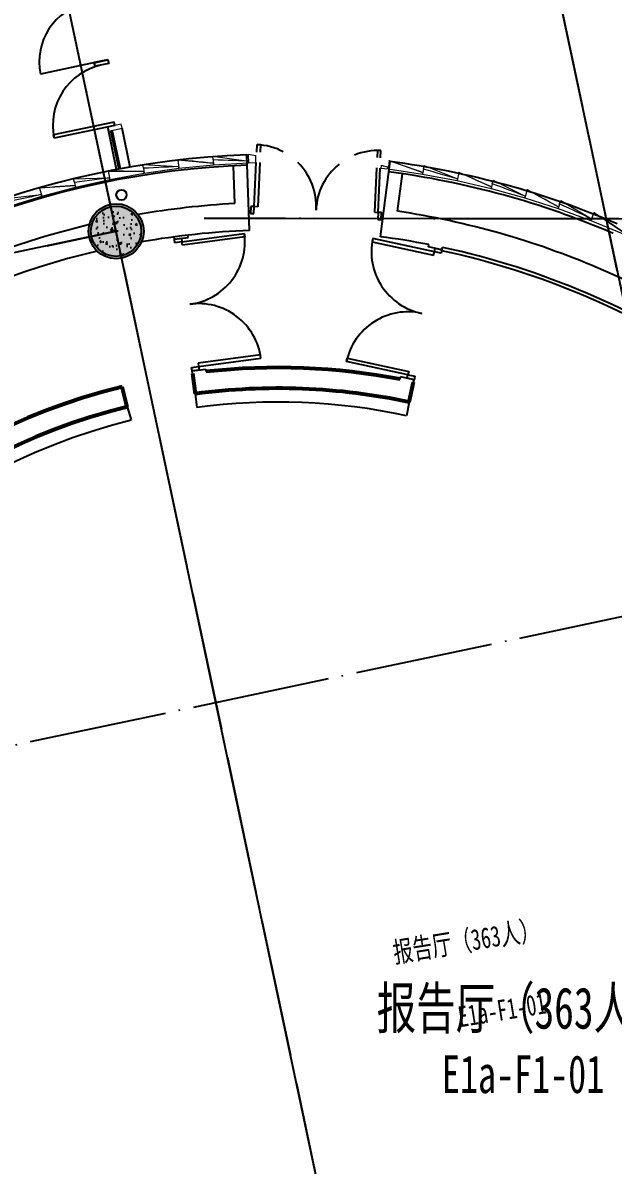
# Model space of a CAD drawing. Header units: millimetres. Extents: x 347599 to 1495443, y -100002 to 152717.
# Drawn here: x 1352924 to 1361493, y 22852 to 39446 of the extents above; entities that cross this region are included whole.
import ezdxf

# ---------------------------------------------------------------- set-up
doc = ezdxf.new("R2010")
doc.units = ezdxf.units.MM
doc.header["$LTSCALE"] = 1000
doc.linetypes.add('E-RG-1F$0$$0$DOTE', pattern=[2.42, 2, -0.2, 0.02, -0.2])
doc.linetypes.add('XRE2$0$HIDDEN', pattern=[0.375, 0.25, -0.125])
doc.layers.get('0').update_dxf_attribs({"linetype": 'CONTINUOUS'})
for name, color, linetype in [('$1$0S-COLS-HATCH', 8, 'CONTINUOUS'), ('$1$0S-COLS-LINE', 4, 'CONTINUOUS'), ('A-------', 18, 'CONTINUOUS'), ('A-DOOR', 32, 'CONTINUOUS'), ('A-DOOR-FRAM', 2, 'CONTINUOUS'), ('A-ROOF-DRAN', 175, 'CONTINUOUS'), ('A-WALL', 7, 'CONTINUOUS'), ('A—墙体', 7, 'CONTINUOUS'), ('A—轴线、尺寸', 1, 'CONTINUOUS'), ('A—门窗', 135, 'CONTINUOUS'), ('E1-RD-1F$0$$1$0S-COLS-HATCH', 8, 'CONTINUOUS'), ('E1-RD-1F$0$$1$0S-COLS-LINE', 4, 'CONTINUOUS'), ('E1-RI-1F$0$$0$A-DIMS-100', 1, 'CONTINUOUS'), ('I—平面—文字', 40, 'CONTINUOUS'), ('I—平面—文字（放大1：100）', 40, 'XRE2$0$HIDDEN'), ('I—平面—装饰面层线', 192, 'CONTINUOUS'), ('I—平面—门', 22, 'CONTINUOUS'), ('XRE2$0$0S-COLS-HATCH-A', 8, 'CONTINUOUS'), ('轴线100', 1, 'CONTINUOUS')]:
    doc.layers.add(name, color=color, linetype=linetype)
for name, color, linetype, lineweight in [('A-GLAZ', 140, 'CONTINUOUS', 5), ('E1-RD-1F$0$A-WALL', 7, 'CONTINUOUS', 5), ('E1-RI-1F$0$A-DOOR', 32, 'CONTINUOUS', 5), ('E1-RI-1F$0$A-GLAZ-CWMG', 3, 'CONTINUOUS', 5)]:
    doc.layers.add(name, color=color, linetype=linetype, lineweight=lineweight)
doc.styles.add('XD2008', font='simhei.ttf', dxfattribs={"width": 0.7})

# ---------------------------------------------------------------- blocks, each defined once
blk = doc.blocks.new('E1-RD-1F$0$MRY_door-2-Solid - 72_w x 84_h x 4_d-4711303-E1b 和 E1c 号楼一层平面图 BLDG E1b AND E1c FIRST FLOOR PLAN')
at = {"layer": 'E1-RI-1F$0$A-DOOR'}
for p, q in [((-965.2, -65.88125), (-965.2, 35.71875)), ((-965.2, 35.71875), (-914.4, 35.71875)), ((-914.4, 35.71875), (-914.4, -65.88125)), ((914.4, -65.88125), (914.4, 35.71875)), ((914.4, 35.71875), (965.2, 35.71875)), ((965.2, 35.71875), (965.2, -65.88125)), ((-914.4, -65.88125), (-965.2, -65.88125)), ((-863.6, -65.88125), (-914.4, -65.88125)), ((-914.4, -65.88125), (-914.4, -980.28125)), ((-863.6, -980.28125), (-863.6, -65.88125)), ((863.6, -65.88125), (914.4, -65.88125)), ((863.6, -980.28125), (863.6, -65.88125)), ((914.4, -65.88125), (914.4, -980.28125)), ((965.2, -65.88125), (914.4, -65.88125)), ((-914.4, -980.28125), (-863.6, -980.28125)), ((914.4, -980.28125), (863.6, -980.28125))]:
    blk.add_line(p, q, dxfattribs=at)
for centre, start, end in [((-914.4, -65.88125), 270, 0.5), ((914.4, -65.88125), 179.5, 270)]:
    blk.add_arc(centre, 914.4, start, end, dxfattribs=at)
blk = doc.blocks.new('E1-RI-1F$0$RECTANGULAR_MULLION_-_2-12')
at = {"layer": 'E1-RI-1F$0$A-GLAZ-CWMG', "color": 8}
for p, q in [((-30, 75), (30, 75)), ((-30, -125), (-30, 75)), ((30, 75), (30, -125)), ((30, -125), (-30, -125))]:
    blk.add_line(p, q, dxfattribs=at)
blk = doc.blocks.new('Adaptive - Lecture Hall Scale - Material 1-V70-E1b 和 E1c 号楼一层平面图 BLDG E1b AND E1c FIRST FLOOR PLAN')
at = {"layer": 'A-GLAZ', "color": 8}
for p, q in [((35413, 42607), (35708, 43035)), ((35462, 42586), (35413, 42607))]:
    blk.add_line(p, q, dxfattribs=at)
at = {"layer": 'A-GLAZ', "lineweight": 13}
for p, q in [((35528, 42559), (35731, 43025)), ((35731, 43025), (35708, 43035)), ((35462, 42586), (35528, 42559))]:
    blk.add_line(p, q, dxfattribs=at)
at = {"layer": 'A-GLAZ', "lineweight": 13, "flags": 128}
blk.add_lwpolyline([(35708, 43035), (35673, 42971), (35638, 42907), (35603, 42843), (35568, 42779), (35532, 42714), (35497, 42650), (35462, 42586)], dxfattribs=at)
blk = doc.blocks.new('Adaptive - Lecture Hall Scale - Material 2-V72-E1b 和 E1c 号楼一层平面图 BLDG E1b AND E1c FIRST FLOOR PLAN')
at = {"layer": 'A-GLAZ', "color": 8}
for p, q in [((38641, 47174), (39094, 47431)), ((38643, 47172), (38641, 47174))]:
    blk.add_line(p, q, dxfattribs=at)
at = {"layer": 'A-GLAZ', "lineweight": 13}
for p, q in [((38725, 47081), (39110, 47412)), ((39110, 47412), (39094, 47431)), ((38643, 47172), (38725, 47081))]:
    blk.add_line(p, q, dxfattribs=at)
at = {"layer": 'A-GLAZ', "lineweight": 13, "flags": 128}
blk.add_lwpolyline([(39094, 47431), (39029, 47394), (38965, 47357), (38901, 47320), (38836, 47283), (38772, 47246), (38708, 47209), (38643, 47172)], dxfattribs=at)
blk = doc.blocks.new('Adaptive - Lecture Hall Scale - Material 2-10355580-E1b 和 E1c 号楼一层平面图 BLDG E1b AND E1c FIRST FLOOR PLAN')
at = {"layer": 'A-GLAZ', "color": 8}
for p, q in [((36344, 44432), (36706, 44806)), ((36390, 44403), (36344, 44432))]:
    blk.add_line(p, q, dxfattribs=at)
at = {"layer": 'A-GLAZ', "lineweight": 13}
for p, q in [((36726, 44792), (36706, 44806)), ((36450, 44366), (36726, 44792)), ((36390, 44403), (36450, 44366))]:
    blk.add_line(p, q, dxfattribs=at)
at = {"layer": 'A-GLAZ', "lineweight": 13, "flags": 128}
blk.add_lwpolyline([(36706, 44806), (36660, 44749), (36615, 44691), (36570, 44634), (36525, 44576), (36480, 44518), (36435, 44461), (36390, 44403)], dxfattribs=at)
blk = doc.blocks.new('Adaptive - Lecture Hall Scale - Material 1-10355578-E1b 和 E1c 号楼一层平面图 BLDG E1b AND E1c FIRST FLOOR PLAN')
at = {"layer": 'A-GLAZ', "color": 8}
for p, q in [((35228, 42128), (35505, 42569)), ((35231, 42127), (35228, 42128))]:
    blk.add_line(p, q, dxfattribs=at)
at = {"layer": 'A-GLAZ', "lineweight": 13}
for p, q in [((35345, 42086), (35528, 42559)), ((35528, 42559), (35505, 42569)), ((35231, 42127), (35345, 42086))]:
    blk.add_line(p, q, dxfattribs=at)
at = {"layer": 'A-GLAZ', "lineweight": 13, "flags": 128}
blk.add_lwpolyline([(35505, 42569), (35466, 42505), (35427, 42442), (35388, 42379), (35348, 42316), (35309, 42253), (35270, 42190), (35231, 42127)], dxfattribs=at)
blk = doc.blocks.new('Adaptive - Lecture Hall Scale - Material 3-10355579-E1b 和 E1c 号楼一层平面图 BLDG E1b AND E1c FIRST FLOOR PLAN')
at = {"layer": 'A-GLAZ', "color": 8}
for p, q in [((35841, 43538), (36171, 43941)), ((35889, 43514), (35841, 43538))]:
    blk.add_line(p, q, dxfattribs=at)
at = {"layer": 'A-GLAZ', "lineweight": 13}
for p, q in [((35952, 43481), (36192, 43929)), ((36192, 43929), (36171, 43941)), ((35889, 43514), (35952, 43481))]:
    blk.add_line(p, q, dxfattribs=at)
at = {"layer": 'A-GLAZ', "lineweight": 13, "flags": 128}
blk.add_lwpolyline([(36171, 43941), (36130, 43880), (36090, 43819), (36050, 43758), (36009, 43697), (35969, 43636), (35929, 43575), (35889, 43514)], dxfattribs=at)

msp = doc.modelspace()

# ---------------------------------------------------------------- hatches: boundary and pattern name
at = {"layer": '$1$0S-COLS-HATCH'}
h = msp.add_hatch(color=256, dxfattribs=at)
edge = h.paths.add_edge_path()
edge.add_arc((1354277.7, 36418.8), 400, 0, 360)
edge = h.paths.add_edge_path(flags=17)
edge.add_arc((1354277.7, 36418.8), 365, 0, 360)
at = {"layer": 'A-------'}
h = msp.add_hatch(color=256, dxfattribs=at)
edge = h.paths.add_edge_path()
edge.add_arc((1354277.7, 36418.8), 400, 0, 360)
at = {"layer": 'E1-RD-1F$0$$1$0S-COLS-HATCH'}
h = msp.add_hatch(color=256, dxfattribs=at)
edge = h.paths.add_edge_path()
edge.add_arc((1354277.7, 36418.8), 400, 0, 360)
edge = h.paths.add_edge_path(flags=17)
edge.add_arc((1354277.7, 36418.8), 365, 0, 360)
h = msp.add_hatch(color=256, dxfattribs=at)
edge = h.paths.add_edge_path()
edge.add_arc((1354277.7, 36418.8), 400, 0, 360)
edge = h.paths.add_edge_path(flags=17)
edge.add_arc((1354277.7, 36418.8), 365, 0, 360)
at = {"layer": 'XRE2$0$0S-COLS-HATCH-A'}
h = msp.add_hatch(dxfattribs=at)
h.set_pattern_fill('AR-CONC', color=256, scale=40, style=0)
h.set_pattern_definition([(50, (-10363982.86, 6219919.24), (286.904073, -25.100854), [30, -330]), (355, (-10363982.86, 6219919.24), (-55.5005334, 300.8768535), [24, -264]), (100.4514, (-10363958.95, 6219917.15), (231.4037527, 275.775817), [25.496076, -280.456845]), (46.1842, (-10363982.86, 6219999.24), (426.896419, -66.207606), [45, -495]), (96.6356, (-10363947.3, 6219993.72), (373.865082, 389.647148), [38.244115, -420.6852]), (351.1842, (-10363982.86, 6219999.24), (373.864778, 389.64744), [36, -396]), (21, (-10363942.86, 6219979.24), (238.762821, -161.0475563), [30, -330]), (326, (-10363942.86, 6219979.24), (97.326133, 290.060018), [24, -264]), (71.4514, (-10363922.97, 6219965.82), (336.0890514, 129.0121987), [25.496076, -280.456845]), (37.5, (-10363982.86, 6219919.24), (4.8639421, 133.1575415), [0, -260.8, 0, -268, 0, -265]), (7.5, (-10363982.86, 6219919.24), (105.227815, 157.7646848), [0, -152.8, 0, -254.8, 0, -101]), (327.5, (-10364072.06, 6219919.24), (213.5289745, -9.0219487), [0, -100, 0, -312, 0, -414]), (317.5, (-10364112.06, 6219919.24), (233.2744677, 40.041993), [0, -130, 0, -207.2, 0, -294])])
edge = h.paths.add_edge_path()
edge.add_arc((1354277.7, 36418.8), 365, 0, 360)

# ---------------------------------------------------------------- linework, layer by layer
at = {"layer": '$1$0S-COLS-LINE'}
for radius in [400, 365]:
    msp.add_circle((1354277.7, 36418.8, 0), radius, dxfattribs=at)
msp.add_circle((1354277.7, 36418.8, 0), 400)
at = {"layer": 'A-DOOR'}
for p, q in [((1354258.1, 37955.1), (1354247.6, 38004.8)), ((1356332.8, 36775, 0), (1356282.1, 36777.4, 0))]:
    msp.add_line(p, q, dxfattribs=at)
at = {"layer": 'A-DOOR-FRAM'}
for p, q in [((1356231.3, 36779.8, 0), (1356226.5, 36678.3, 0)), ((1356226.5, 36678.3, 0), (1356277.3, 36675.9, 0)), ((1356282.1, 36777.4, 0), (1356231.3, 36779.8, 0)), ((1356277.3, 36675.9, 0), (1356282.1, 36777.4, 0)), ((1358080, 36692.3, 0), (1358075.2, 36590.8, 0)), ((1358130.8, 36689.9, 0), (1358080, 36692.3, 0)), ((1358126, 36588.4, 0), (1358130.8, 36689.9, 0)), ((1358075.2, 36590.8, 0), (1358126, 36588.4, 0)), ((1355125.3, 36302.5, 0), (1355226, 36316, 0)), ((1355132, 36252.2, 0), (1355125.3, 36302.5, 0)), ((1355232.8, 36265.6, 0), (1355132, 36252.2, 0)), ((1355226, 36316, 0), (1355232.8, 36265.6, 0)), ((1358898.3, 36121.7, 0), (1358909, 36171.4, 0)), ((1358997.7, 36100.5, 0), (1358898.3, 36121.7, 0)), ((1358909, 36171.4, 0), (1359008.3, 36150.1, 0)), ((1359008.3, 36150.1, 0), (1358997.7, 36100.5, 0)), ((1355374, 34439.4, 0), (1355474.7, 34452.9, 0)), ((1355380.7, 34389.1, 0), (1355374, 34439.4, 0)), ((1355481.4, 34402.5, 0), (1355380.7, 34389.1, 0)), ((1355474.7, 34452.9, 0), (1355481.4, 34402.5, 0)), ((1358504.4, 34283.9, 0), (1358515.1, 34333.6, 0)), ((1358603.8, 34262.6, 0), (1358504.4, 34283.9, 0)), ((1358515.1, 34333.6, 0), (1358614.4, 34312.3, 0)), ((1358614.4, 34312.3, 0), (1358603.8, 34262.6, 0))]:
    msp.add_line(p, q, dxfattribs=at)
at = {"layer": 'A-GLAZ', "color": 8}
for p, q in [((1356194.9, 37534.5, 0), (1356194.8, 37538, 0)), ((1356194.8, 37538, 0), (1356303.8, 37518.6, 0)), ((1358127.5, 37379.3, 0), (1358229.1, 37348, 0))]:
    msp.add_line(p, q, dxfattribs=at)
at = {"layer": 'A-GLAZ', "lineweight": 13}
for p, q in [((1356194.9, 37534.5, 0), (1356199.5, 37413.1, 0)), ((1356305.5, 37414.9, 0), (1356303.8, 37515.9, 0)), ((1356199.5, 37413.1, 0), (1356305.5, 37414.9, 0)), ((1358126.4, 37368.5, 0), (1358122.7, 37334.1, 0)), ((1358226, 37323.2, 0), (1358229.1, 37348, 0)), ((1358122.7, 37334.1, 0), (1358226, 37323.2, 0))]:
    msp.add_line(p, q, dxfattribs=at)
at = {"layer": 'A-GLAZ', "lineweight": 13, "elevation": 0, "flags": 128}
for points in [[(1356303.8, 37515.9), (1356249.4, 37525.2), (1356194.9, 37534.5)], [(1358229.1, 37348), (1358177.7, 37358.2), (1358126.4, 37368.5)]]:
    msp.add_lwpolyline(points, dxfattribs=at)
at = {"layer": 'A-GLAZ', "color": 8, "elevation": 0, "flags": 128}
msp.add_lwpolyline([(1356303.8, 37515.9), (1356303.8, 37517.2), (1356303.8, 37518.6)], dxfattribs=at)
at = {"layer": 'A-GLAZ', "color": 8}
msp.add_polyline3d([(1358127.5, 37379.3, 0), (1358127.3, 37377.1, 0), (1358127.1, 37375, 0), (1358126.8, 37372.8, 0), (1358126.6, 37370.6, 0), (1358126.4, 37368.5, 0)], dxfattribs=at)
at = {"layer": 'A-ROOF-DRAN'}
msp.add_circle((1354355.5, 36946.1, 0), 75, dxfattribs=at)
at = {"layer": 'A-WALL'}
for p, q in [((1355323.6, 36329, 0), (1355319, 36363.4, 0)), ((1355125.3, 36302.5, 0), (1355120.7, 36337, 0)), ((1355125.3, 36302.5, 0), (1355323.6, 36329, 0)), ((1355452, 35367, 0), (1355450.6, 35377.5, 0)), ((1355380.7, 34389.1, 0), (1355579, 34415.5, 0)), ((1355385.4, 34354.6, 0), (1355380.7, 34389.1, 0)), ((1355583.9, 34378.9, 0), (1355579, 34415.5, 0)), ((1358400.4, 34268.4, 0), (1358408.2, 34304.5, 0)), ((1358603.8, 34262.6, 0), (1358408.2, 34304.5, 0)), ((1358596.5, 34228.5, 0), (1358603.8, 34262.6, 0))]:
    msp.add_line(p, q, dxfattribs=at)
at = {"layer": 'A-WALL', "lineweight": 53}
for p, q in [((1355385.4, 34354.6, 0), (1355425, 34057.2, 0)), ((1358533.6, 33935.2, 0), (1358596.5, 34228.5, 0)), ((1354436.8, 33869.1, 0), (1354364.5, 34160.3, 0))]:
    msp.add_line(p, q, dxfattribs=at)
for radius, start, end in [(9392, 79.12213, 96.38304), (9392, 103.94582, 159.68701), (9092, 77.90194, 97.60323), (9092, 103.94582, 159.36729)]:
    msp.add_arc((1356628, 25045.1, 0), radius, start, end, dxfattribs=at)
at = {"layer": 'A—墙体'}
for p, q in [((1356214.7, 36429.6, 0), (1356174.8, 37528.9, 0)), ((1356000.4, 36820.4, 0), (1355980.5, 37370.1, 0)), ((1358114.2, 36339.8, 0), (1358257.7, 37430.4, 0)), ((1358364.5, 36708.6, 0), (1358436.2, 37254, 0)), ((1358812.8, 36192, 0), (1358820.1, 36226, 0)), ((1359008.3, 36150.1, 0), (1358812.8, 36192, 0)), ((1359008.3, 36150.1, 0), (1359015.6, 36184.1, 0)), ((1358400.5, 34268.4), (1358408.2, 34304.5)), ((1358603.8, 34262.6), (1358408.2, 34304.5)), ((1358533.6, 33935.2), (1358596.5, 34228.5)), ((1358596.5, 34228.5), (1358603.8, 34262.6))]:
    msp.add_line(p, q, dxfattribs=at)
for centre, radius, start, end in [((1356628, 25045.1, 0), 12492, 92.07903, 171.97384), ((1356628, 25045.1, 0), 12342, 92.07903, 171.04555), ((1356628, 25045.1, 0), 12492, 66.78304, 82.50385), ((1356628, 25045.1, 0), 12342, 66.78304, 82.50385), ((1356628, 25045.1, 0), 11792, 93.05085, 99.92172), ((1356628, 25045.1, 0), 11792, 66.78304, 81.53203), ((1356628, 25045.1, 0), 11792, 103.4295, 171.00311), ((1356628, 25045.1, 0), 11392, 92.07903, 100.01815), ((1356628, 25045.1, 0), 11392, 78.90789, 82.50385), ((1356628, 25045.1, 0), 11392, 66.78304, 77.90194), ((1356628, 25045.1, 0), 11392, 103.33307, 171.9756), ((1354578.5, 20267.1, 0), 16991, 44.89719, 66.78267), ((1354578.5, 20267.1, 0), 16591, 44.42325, 66.78267), ((1356628.1, 25045.1), 9092, 77.90199, 97.6034), ((1360236.7, 24524, 0), 15438.1, 176.39183, 261.23921)]:
    msp.add_arc(centre, radius, start, end, dxfattribs=at)
at = {"layer": 'A—轴线、尺寸', "linetype": 'E-RG-1F$0$$0$DOTE'}
for p, q in [((1368069.1, 5070.1), (1347156.8, 103856.2)), ((1407085, 36542.9), (1355553.8, 36603.8)), ((1354277.7, 36418.8), (1326569.3, 30553.2)), ((1366825.7, 31920), (1328011.1, 23703.2))]:
    msp.add_line(p, q, dxfattribs=at)
at = {"layer": 'A—轴线、尺寸', "linetype": 'ByBlock'}
msp.add_line((1361220.9, 3620.4), (1340308.6, 102406.5), dxfattribs=at)
at = {"layer": 'A—门窗'}
for p, q in [((1353959.3, 38866.2), (1354155, 38907.4)), ((1353971.5, 38808.2), (1353959.3, 38866.2)), ((1354155.6, 38914.6), (1354168.1, 38855.9)), ((1354285.7, 37315.6), (1354155.6, 37933.5)), ((1354197.6, 37881), (1354315.5, 37321.2)), ((1354340.4, 37325.9), (1354222.5, 37886.3)), ((1354482.5, 37351.5), (1354363.7, 37916))]:
    msp.add_line(p, q, dxfattribs=at)
at = {"layer": 'A—门窗', "extrusion": (0, 0, -1)}
for p, q in [((1353961.6, 38873.7), (1354157.3, 38915)), ((1353974, 38814.9), (1353961.6, 38873.7)), ((1354169.7, 38856.3), (1353974, 38814.9)), ((1354157.3, 38915), (1354169.7, 38856.3))]:
    msp.add_line(p, q, dxfattribs=at)
at = {"layer": 'E1-RD-1F$0$$1$0S-COLS-LINE'}
for radius in [400, 400, 365, 365]:
    msp.add_circle((1354277.7, 36418.8), radius, dxfattribs=at)
at = {"layer": 'E1-RD-1F$0$A-WALL'}
for p, q in [((1358400.5, 34268.4), (1358408.2, 34304.5)), ((1358603.8, 34262.6), (1358408.2, 34304.5)), ((1358596.5, 34228.5), (1358603.8, 34262.6))]:
    msp.add_line(p, q, dxfattribs=at)
at = {"layer": 'E1-RD-1F$0$A-WALL', "lineweight": 53}
msp.add_line((1358533.6, 33935.2), (1358596.5, 34228.5), dxfattribs=at)
msp.add_arc((1356628.1, 25045.1), 9092, 77.90199, 97.6034, dxfattribs=at)
at = {"layer": 'E1-RI-1F$0$$0$A-DIMS-100'}
msp.add_line((1353277.7, 36207.1), (1354277.7, 36418.8), dxfattribs=at)
at = {"layer": 'I—平面—装饰面层线'}
for p, q in [((1355425, 34057.2, 0), (1355451.5, 33859, 0)), ((1354436.8, 33869.1, 0), (1354498.5, 33678.9, 0)), ((1358533.6, 33935.2, 0), (1358491.7, 33739.6, 0))]:
    msp.add_line(p, q, dxfattribs=at)
for points in [[(1355425, 34057.2, -0.086176), (1358533.6, 33935.2)], [(1347793.4, 22998.9, -0.0928439), (1348058.6, 27463.6, -0.2681514), (1354498.3, 33679.4)]]:
    msp.add_lwpolyline(points, format="xyb", dxfattribs=at)
for centre, radius, start, end in [((1356628, 25045.1, 0), 11342, 66.78304, 77.90194), ((1354578.5, 20267.1, 0), 16541, 44.14307, 66.78267), ((1356628, 25045.1, 0), 8892, 77.90194, 97.60323)]:
    msp.add_arc(centre, radius, start, end, dxfattribs=at)
at = {"layer": 'I—平面—门'}
for p, q in [((1354035, 38882.3), (1353181.5, 38701.1)), ((1354247.6, 38004.8), (1353367, 37818.9)), ((1354258.1, 37955.1), (1353377.5, 37769.2)), ((1353377.5, 37769.2), (1353367, 37818.9)), ((1356319.4, 37566.3, 0), (1356324.6, 37676.4, 0)), ((1356324.6, 37676.4, 0), (1356375.3, 37674, 0)), ((1356375.3, 37674, 0), (1356370.3, 37567.1, 0)), ((1358071.8, 37593.7, 0), (1358067, 37491.7, 0)), ((1358122.6, 37591.3, 0), (1358071.8, 37593.7, 0)), ((1358117.6, 37486, 0), (1358122.6, 37591.3, 0)), ((1356282.1, 36777.4, 0), (1356312.3, 37416.2, 0)), ((1356363.2, 37417, 0), (1356332.8, 36775, 0)), ((1358059.9, 37341.5, 0), (1358029.3, 36694.7, 0)), ((1358080, 36692.3, 0), (1358110.5, 37335.9, 0)), ((1358029.3, 36694.7, 0), (1358080, 36692.3, 0)), ((1355232.8, 36265.6, 0), (1356139.1, 36386.6, 0)), ((1356139.1, 36386.6, 0), (1356145.8, 36336.2, 0)), ((1355239.5, 36215.3, 0), (1355232.8, 36265.6, 0)), ((1356145.8, 36336.2, 0), (1355239.5, 36215.3, 0)), ((1358004.3, 36313.4, 0), (1357993.6, 36263.7, 0)), ((1357993.6, 36263.7, 0), (1358887.7, 36072.1, 0)), ((1358898.3, 36121.7, 0), (1358004.3, 36313.4, 0)), ((1358887.7, 36072.1, 0), (1358898.3, 36121.7, 0)), ((1356374.4, 34624.2, 0), (1355468, 34503.2, 0)), ((1355474.7, 34452.9, 0), (1356381.1, 34573.9, 0)), ((1356381.1, 34573.9, 0), (1356374.4, 34624.2, 0)), ((1357621, 34525.2, 0), (1357631.6, 34574.9, 0)), ((1358515.1, 34333.6, 0), (1357621, 34525.2, 0)), ((1357631.6, 34574.9, 0), (1358525.7, 34383.2, 0)), ((1355468, 34503.2, 0), (1355474.7, 34452.9, 0)), ((1358525.7, 34383.2, 0), (1358515.1, 34333.6, 0))]:
    msp.add_line(p, q, dxfattribs=at)
for centre, radius, start, end in [((1354035, 38882.3), 872.6, 101.9869, 191.9869), ((1354258.1, 37955.1), 900, 101.91839, 191.91839), ((1356282.1, 36777.4, 0), 900, 61.96085, 87.29144), ((1358080, 36692.3, 0), 900, 87.29144, 112.32751), ((1356282.1, 36777.4, 0), 900, 356.79144, 45.41785), ((1358080, 36692.3, 0), 900, 128.95118, 177.79144), ((1355232.8, 36265.6, 0), 914.4, 277.10323, 7.60323), ((1358898.3, 36121.7, 0), 914.4, 167.90194, 258.40194), ((1355474.7, 34452.9, 0), 914.4, 7.60323, 98.10323), ((1358515.1, 34333.6, 0), 914.4, 77.40194, 167.90194)]:
    msp.add_arc(centre, radius, start, end, dxfattribs=at)
at = {"layer": '轴线100', "linetype": 'E-RG-1F$0$$0$DOTE'}
for p, q in [((1360822.3, 5503.2), (1339910, 104289.3)), ((1367670.5, 6953), (1347156.8, 103856.2)), ((1414818.2, 36533.7), (1355553.8, 36603.8)), ((1354277.7, 36418.8), (1326569.3, 30553.2)), ((1366825.7, 31920), (1328011.1, 23703.2))]:
    msp.add_line(p, q, dxfattribs=at)

# ---------------------------------------------------------------- block references
at = {"layer": 'A-GLAZ', "color": 8}
for name, p, rotation in [('Adaptive - Lecture Hall Scale - Material 2-10355580-E1b 和 E1c 号楼一层平面图 BLDG E1b AND E1c FIRST FLOOR PLAN', (1298361.5, 40561.5, 0), 306.233494293671), ('Adaptive - Lecture Hall Scale - Material 1-10355578-E1b 和 E1c 号楼一层平面图 BLDG E1b AND E1c FIRST FLOOR PLAN', (1299828.3, 45280.8, 0), 301.5392720714489), ('Adaptive - Lecture Hall Scale - Material 3-10355579-E1b 和 E1c 号楼一层平面图 BLDG E1b AND E1c FIRST FLOOR PLAN', (1298361.5, 40561.5, 0), 306.2334942936712), ('Adaptive - Lecture Hall Scale - Material 1-10355578-E1b 和 E1c 号楼一层平面图 BLDG E1b AND E1c FIRST FLOOR PLAN', (1301676.3, 49864.3, 0), 296.8450498492268), ('Adaptive - Lecture Hall Scale - Material 1-10355578-E1b 和 E1c 号楼一层平面图 BLDG E1b AND E1c FIRST FLOOR PLAN', (1309372.1, 62497.9, 0), 282.7623831825602), ('Adaptive - Lecture Hall Scale - Material 2-10355580-E1b 和 E1c 号楼一层平面图 BLDG E1b AND E1c FIRST FLOOR PLAN', (1296608.6, 30842.5, 0), 315.6219387381157), ('Adaptive - Lecture Hall Scale - Material 3-10355579-E1b 和 E1c 号楼一层平面图 BLDG E1b AND E1c FIRST FLOOR PLAN', (1306464.3, 58501.8, 0), 287.4566054047822), ('Adaptive - Lecture Hall Scale - Material 1-10355578-E1b 和 E1c 号楼一层平面图 BLDG E1b AND E1c FIRST FLOOR PLAN', (1312597.1, 66242.6, 0), 278.0681609603378), ('Adaptive - Lecture Hall Scale - Material 1-V70-E1b 和 E1c 号楼一层平面图 BLDG E1b AND E1c FIRST FLOOR PLAN', (1297285.9, 35737.9, 0), 310.9277165158935), ('Adaptive - Lecture Hall Scale - Material 2-V72-E1b 和 E1c 号楼一层平面图 BLDG E1b AND E1c FIRST FLOOR PLAN', (1297933.5, 11201.8, 0), 334.3988276270044), ('Adaptive - Lecture Hall Scale - Material 1-V70-E1b 和 E1c 号楼一层平面图 BLDG E1b AND E1c FIRST FLOOR PLAN', (1312597.1, 66242.6, 0), 278.068160960338), ('Adaptive - Lecture Hall Scale - Material 1-10355578-E1b 和 E1c 号楼一层平面图 BLDG E1b AND E1c FIRST FLOOR PLAN', (1316117.8, 69710.8, 0), 273.3739387381158), ('Adaptive - Lecture Hall Scale - Material 2-10355580-E1b 和 E1c 号楼一层平面图 BLDG E1b AND E1c FIRST FLOOR PLAN', (1309372.1, 62497.9, 0), 282.76238318256), ('Adaptive - Lecture Hall Scale - Material 2-V72-E1b 和 E1c 号楼一层平面图 BLDG E1b AND E1c FIRST FLOOR PLAN', (1301676.3, 49864.3, 0), 296.8450498492267)]:
    msp.add_blockref(name, p, dxfattribs=dict(at, rotation=rotation))
at = {"layer": 'A—门窗', "extrusion": (0, 0, -1), "rotation": 258.1151226638656}
msp.add_blockref('E1-RI-1F$0$RECTANGULAR_MULLION_-_2-12', (-1354235, 37919.6), dxfattribs=at)
at = {"layer": 'I—平面—门', "rotation": 257.9019871152341}
msp.add_blockref('E1-RD-1F$0$MRY_door-2-Solid - 72_w x 84_h x 4_d-4711303-E1b 和 E1c 号楼一层平面图 BLDG E1b AND E1c FIRST FLOOR PLAN', (1358771.1, 35213.8), dxfattribs=at)

# ---------------------------------------------------------------- texts
at = {"layer": 'I—平面—文字', "linetype": 'ByBlock', "style": 'XD2008', "width": 0.7}
for s, height, p in [('报告厅（363人）', 600, (1358060.6, 24834.7)), ('E1a-F1-01', 550, (1359007.3, 23899.6))]:
    msp.add_text(s, height=height, rotation=360, dxfattribs=at).set_placement(p)
at = {"layer": 'I—平面—文字（放大1：100）', "linetype": 'ByBlock', "style": 'XD2008', "width": 0.7}
for s, p in [('报告厅（363人）', (1358324.5, 25791, 0)), ('E1a-F1-01', (1359271.2, 24855.9, 0))]:
    msp.add_text(s, height=300, rotation=9.15842, dxfattribs=at).set_placement(p)

doc.saveas('drawing.dxf')
